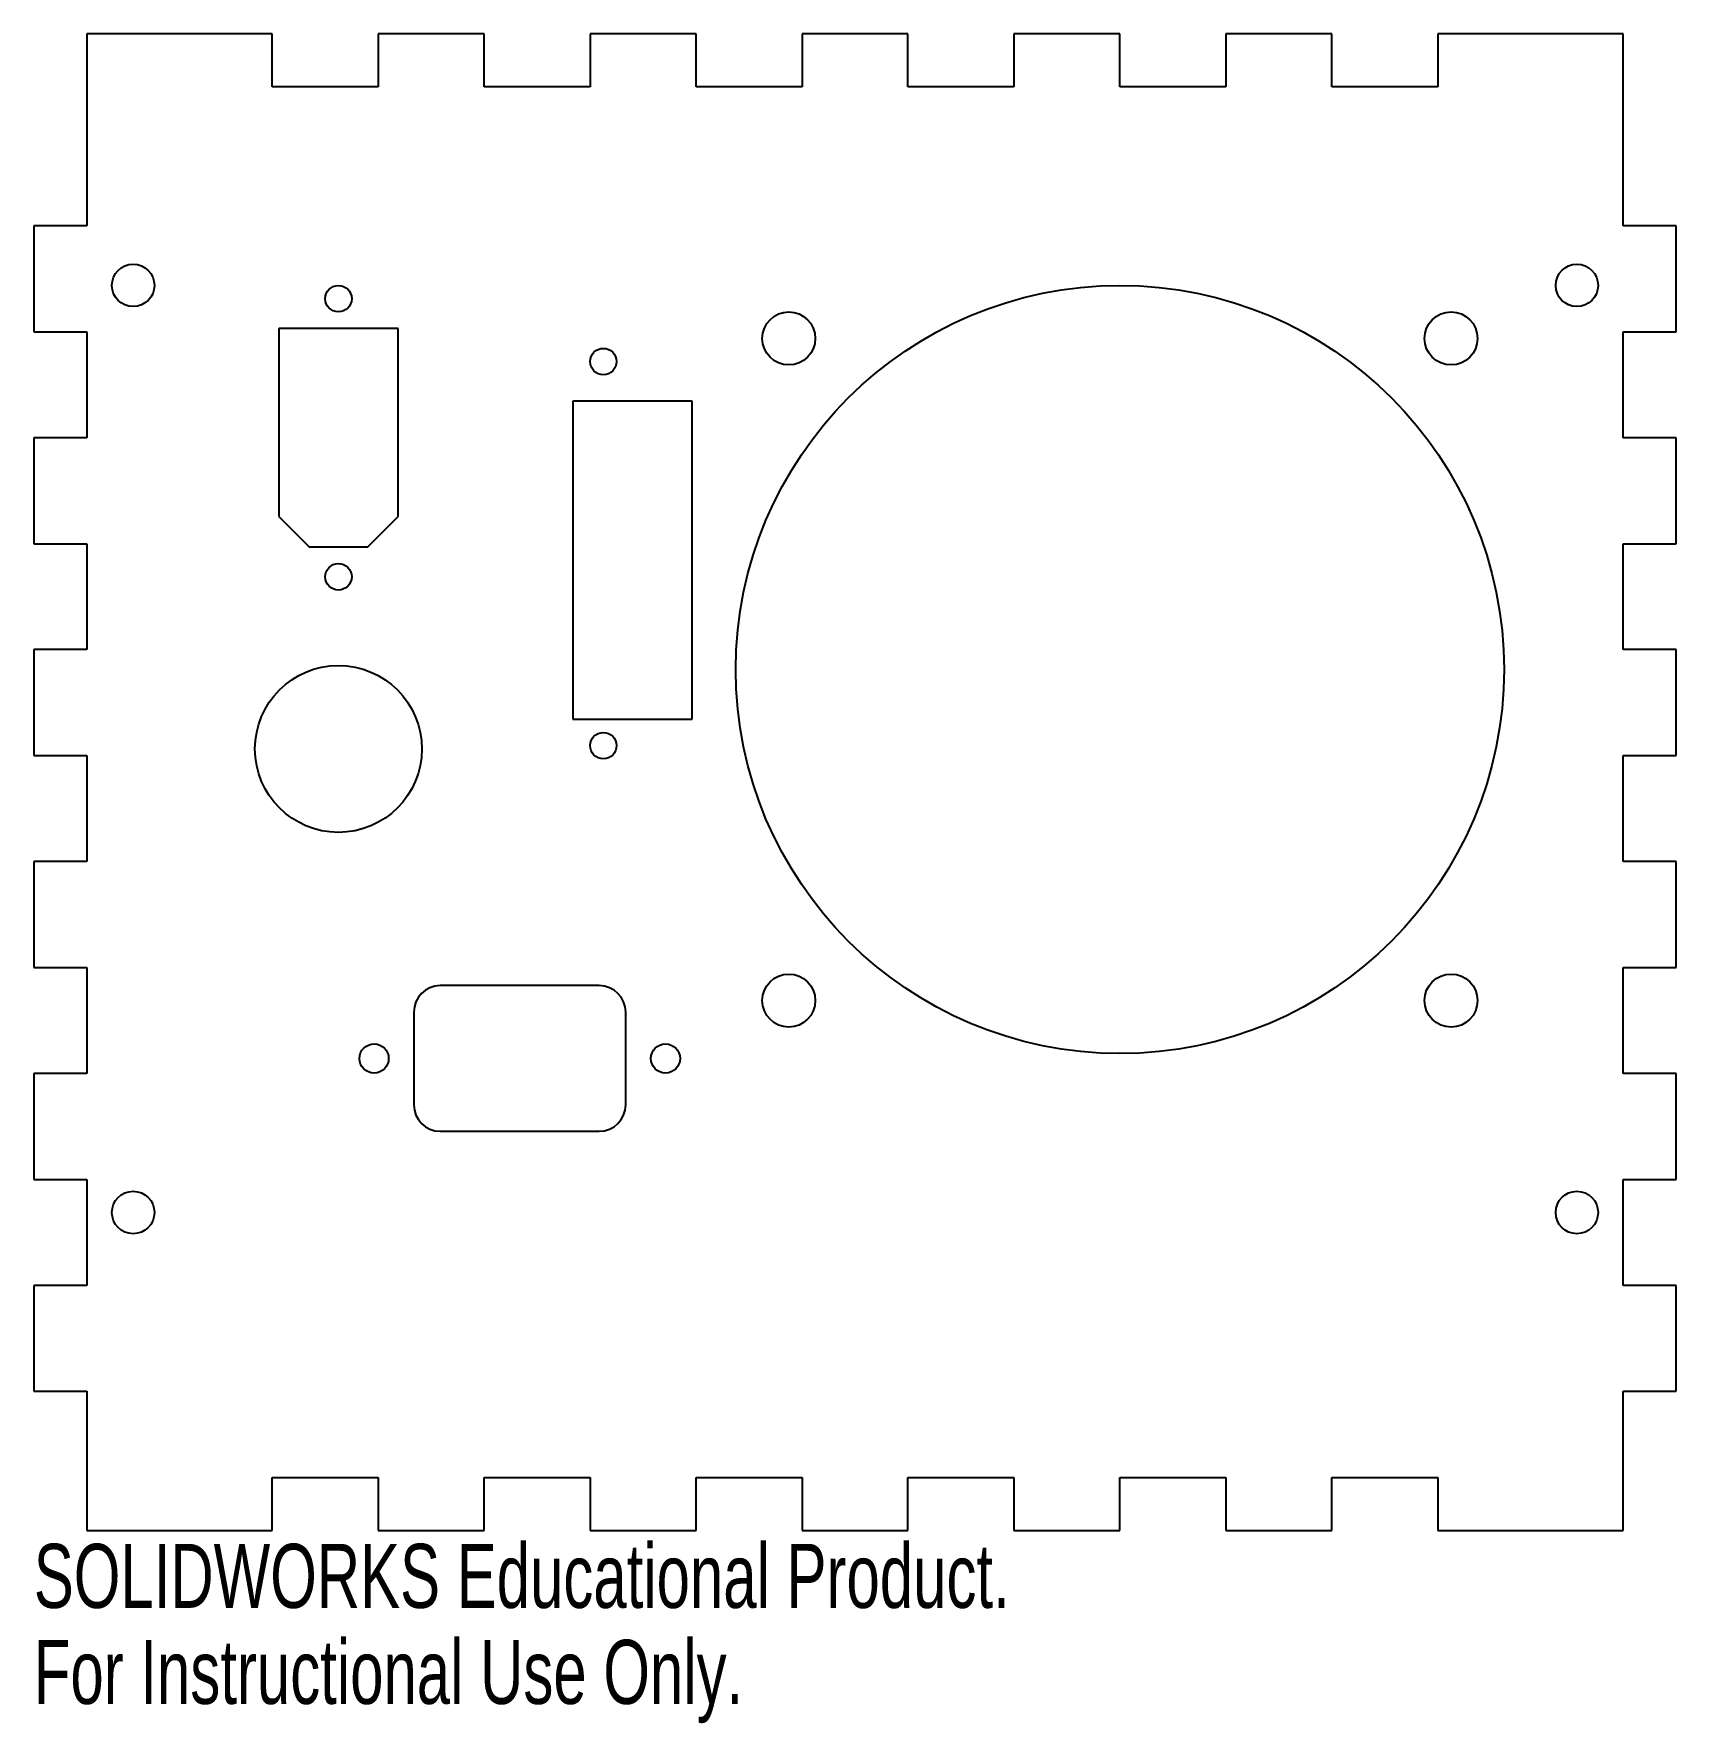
# Model space of a CAD drawing. Header units: millimetres. Extents: x 177 to 301, y 7 to 135.
import ezdxf

# ---------------------------------------------------------------- set-up
doc = ezdxf.new("R2010")
doc.units = ezdxf.units.MM
doc.styles.add('SLDTEXTSTYLE0', font='TXT', dxfattribs={"width": 0.7})

msp = doc.modelspace()

# ---------------------------------------------------------------- linework, layer by layer
at = {"color": 7, "linetype": 'Continuous', "lineweight": 25}
for p, q in [((195, 135), (181, 135)), ((181, 135), (181, 120.5)), ((195, 131), (195, 135)), ((211, 135), (203, 135)), ((203, 135), (203, 131)), ((211, 131), (211, 135)), ((227, 135), (219, 135)), ((219, 135), (219, 131)), ((227, 131), (227, 135)), ((243, 135), (235, 135)), ((235, 135), (235, 131)), ((243, 131), (243, 135)), ((259, 135), (251, 135)), ((251, 135), (251, 131)), ((259, 131), (259, 135)), ((275, 135), (267, 135)), ((267, 135), (267, 131)), ((275, 131), (275, 135)), ((297, 135), (283, 135)), ((283, 135), (283, 131)), ((297, 120.5), (297, 135)), ((203, 131), (195, 131)), ((219, 131), (211, 131)), ((235, 131), (227, 131)), ((251, 131), (243, 131)), ((267, 131), (259, 131)), ((283, 131), (275, 131)), ((181, 120.5), (177, 120.5)), ((177, 120.5), (177, 112.5)), ((301, 120.5), (297, 120.5)), ((301, 112.5), (301, 120.5)), ((177, 112.5), (181, 112.5)), ((181, 112.5), (181, 104.5)), ((195.5, 112.75), (195.5, 98.54)), ((204.5, 112.75), (195.5, 112.75)), ((204.5, 98.54), (204.5, 112.75)), ((297, 104.5), (297, 112.5)), ((297, 112.5), (301, 112.5)), ((217.7, 107.25), (217.7, 83.25)), ((226.7, 107.25), (217.7, 107.25)), ((226.7, 83.25), (226.7, 107.25)), ((181, 104.5), (177, 104.5)), ((177, 104.5), (177, 96.5)), ((301, 104.5), (297, 104.5)), ((301, 96.5), (301, 104.5)), ((195.5, 98.54), (197.79, 96.25)), ((202.21, 96.25), (204.5, 98.54)), ((177, 96.5), (181, 96.5)), ((181, 96.5), (181, 88.5)), ((197.79, 96.25), (202.21, 96.25)), ((297, 88.5), (297, 96.5)), ((297, 96.5), (301, 96.5)), ((181, 88.5), (177, 88.5)), ((177, 88.5), (177, 80.5)), ((301, 88.5), (297, 88.5)), ((301, 80.5), (301, 88.5)), ((217.7, 83.25), (226.7, 83.25)), ((177, 80.5), (181, 80.5)), ((181, 80.5), (181, 72.5)), ((297, 72.5), (297, 80.5)), ((297, 80.5), (301, 80.5)), ((181, 72.5), (177, 72.5)), ((177, 72.5), (177, 64.5)), ((301, 72.5), (297, 72.5)), ((301, 64.5), (301, 72.5)), ((177, 64.5), (181, 64.5)), ((181, 64.5), (181, 56.5)), ((297, 56.5), (297, 64.5)), ((297, 64.5), (301, 64.5)), ((219.69, 63.13), (207.69, 63.13)), ((205.69, 61.13), (205.69, 54.13)), ((221.69, 54.13), (221.69, 61.13)), ((181, 56.5), (177, 56.5)), ((177, 56.5), (177, 48.5)), ((301, 56.5), (297, 56.5)), ((301, 48.5), (301, 56.5)), ((207.69, 52.13), (219.69, 52.13)), ((177, 48.5), (181, 48.5)), ((181, 48.5), (181, 40.5)), ((297, 40.5), (297, 48.5)), ((297, 48.5), (301, 48.5)), ((181, 40.5), (177, 40.5)), ((177, 40.5), (177, 32.5)), ((301, 40.5), (297, 40.5)), ((301, 32.5), (301, 40.5)), ((177, 32.5), (181, 32.5)), ((181, 32.5), (181, 22)), ((297, 22), (297, 32.5)), ((297, 32.5), (301, 32.5)), ((195, 22), (195, 26)), ((195, 26), (203, 26)), ((203, 26), (203, 22)), ((211, 22), (211, 26)), ((211, 26), (219, 26)), ((219, 26), (219, 22)), ((227, 22), (227, 26)), ((227, 26), (235, 26)), ((235, 26), (235, 22)), ((243, 22), (243, 26)), ((243, 26), (251, 26)), ((251, 26), (251, 22)), ((259, 22), (259, 26)), ((259, 26), (267, 26)), ((267, 26), (267, 22)), ((275, 22), (275, 26)), ((275, 26), (283, 26)), ((283, 26), (283, 22)), ((181, 22), (195, 22)), ((203, 22), (211, 22)), ((219, 22), (227, 22)), ((235, 22), (243, 22)), ((251, 22), (259, 22)), ((267, 22), (275, 22)), ((283, 22), (297, 22))]:
    msp.add_line(p, q, dxfattribs=at)
for centre, radius in [((184.5, 116), 1.6), ((293.5, 116), 1.6), ((200, 115), 1), ((259, 87), 29), ((234, 112), 2), ((284, 112), 2), ((220, 110.25), 1), ((200, 94), 1), ((200, 81), 6.3), ((220, 81.25), 1), ((234, 62), 2), ((284, 62), 2), ((202.69, 57.63), 1.1), ((224.69, 57.63), 1.1), ((184.5, 46), 1.6), ((293.5, 46), 1.6)]:
    msp.add_circle(centre, radius, dxfattribs=at)
for centre, start, end in [((207.69, 61.13), 90, 180), ((219.69, 61.13), 0, 90), ((207.69, 54.13), 180, 270), ((219.69, 54.13), 270, 0)]:
    msp.add_arc(centre, 2, start, end, dxfattribs=at)

# ---------------------------------------------------------------- texts
at = {"color": 7, "linetype": 'Continuous', "char_height": 4.8336, "attachment_point": 1, "style": 'SLDTEXTSTYLE0'}
for s, insert in [('SOLIDWORKS Educational Product.', (177, 20.98)), ('For Instructional Use Only.', (177, 13.73))]:
    msp.add_mtext(s, dxfattribs=dict(at, insert=insert))

doc.saveas('drawing.dxf')
